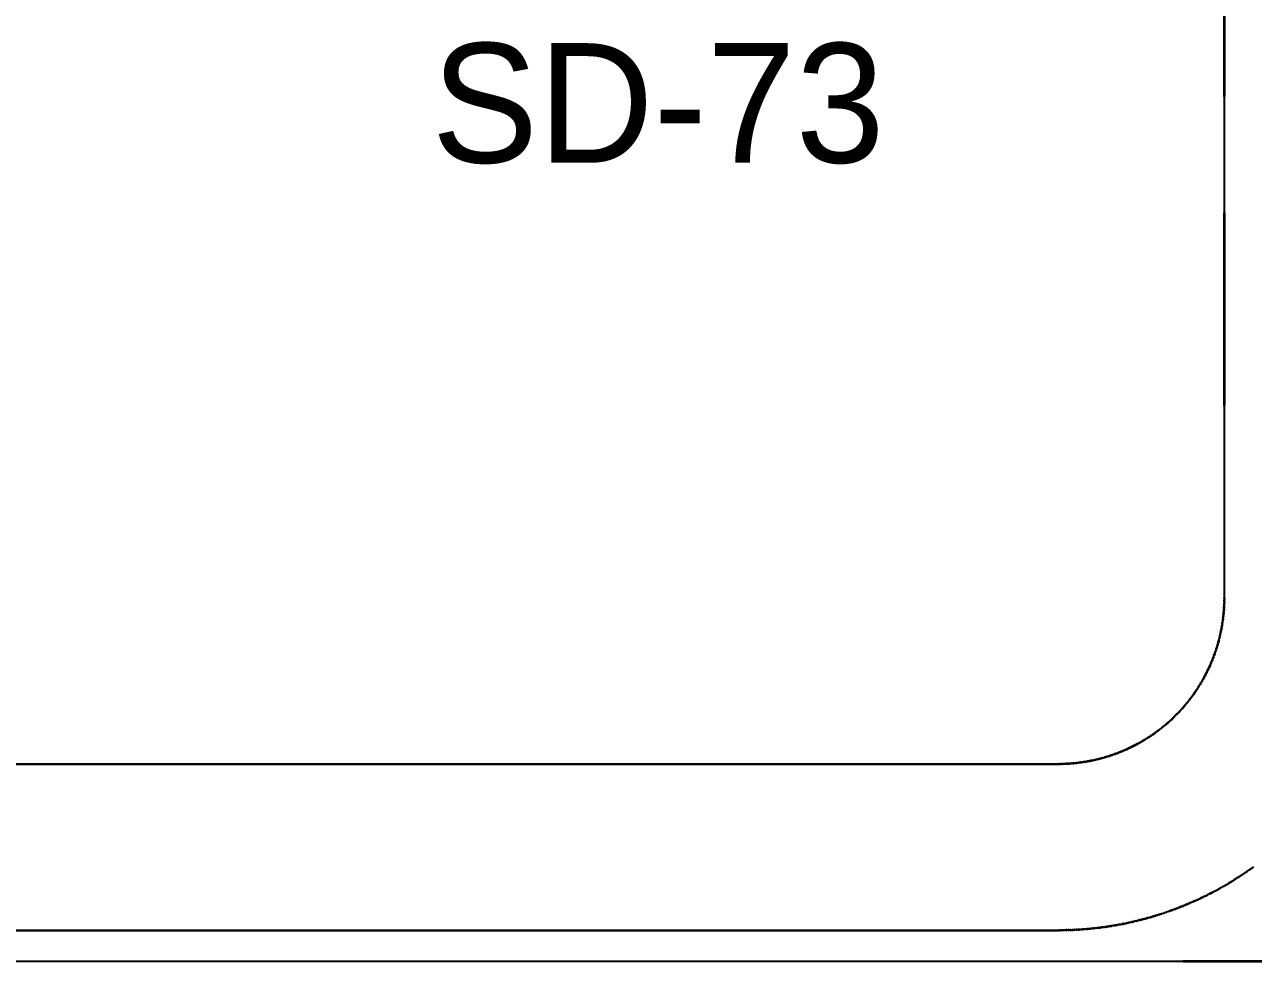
# Model space of a CAD drawing. Header units: metres. Extents: x 0.1 to 41.9, y 0.9 to 39.
# Drawn here: x 28.79 to 32.491, y 22.504 to 25.326 of the extents above; entities that cross this region are included whole.
import ezdxf

# ---------------------------------------------------------------- set-up
doc = ezdxf.new("R2010")
doc.units = ezdxf.units.M
doc.layers.add('BSA_BRANCH_LABEL', color=3, linetype='Continuous')
doc.layers.add('BSA_MATERIAL_SECTION', color=7, linetype='Continuous')

msp = doc.modelspace()

# ---------------------------------------------------------------- linework, layer by layer
at = {"layer": 'BSA_MATERIAL_SECTION'}
for p, q in [((32.4025, 25.1089), (32.4025, 25.4589)), ((32.4033, 25.4589), (32.4033, 25.1089)), ((32.4025, 25.1089), (32.4025, 24.7589)), ((32.4033, 24.7589), (32.4033, 25.1089)), ((32.4025, 24.7589), (32.4029, 24.7589)), ((32.4025, 24.1786), (32.4025, 24.7589)), ((32.4029, 24.7589), (32.4025, 24.7589)), ((32.4033, 24.7589), (32.4029, 24.7589)), ((32.4029, 24.7589), (32.4033, 24.7589)), ((32.4033, 24.7589), (32.4033, 24.1786)), ((32.4025, 24.1786), (32.4025, 23.5983)), ((32.4033, 23.5983), (32.4033, 24.1786)), ((32.4019, 23.5738), (32.4018, 23.5716)), ((32.4019, 23.5738), (32.402, 23.5761)), ((32.4021, 23.5783), (32.402, 23.5761)), ((32.4021, 23.5783), (32.4022, 23.5805)), ((32.4022, 23.5805), (32.4023, 23.5827)), ((32.4024, 23.5872), (32.4023, 23.585)), ((32.4023, 23.585), (32.4023, 23.5827)), ((32.4024, 23.5894), (32.4025, 23.5916)), ((32.4024, 23.5872), (32.4024, 23.5894)), ((32.4025, 23.5961), (32.4025, 23.5983)), ((32.4025, 23.5983), (32.4029, 23.5983)), ((32.4025, 23.5983), (32.4029, 23.5983)), ((32.4025, 23.5961), (32.4025, 23.5939)), ((32.4025, 23.5939), (32.4025, 23.5916)), ((32.4026, 23.5716), (32.4027, 23.5738)), ((32.4028, 23.576), (32.4027, 23.5738)), ((32.4029, 23.5782), (32.4028, 23.576)), ((32.4033, 23.5983), (32.4029, 23.5983)), ((32.4033, 23.5983), (32.4029, 23.5983)), ((32.4029, 23.5782), (32.403, 23.5805)), ((32.403, 23.5805), (32.4031, 23.5827)), ((32.4032, 23.5872), (32.4031, 23.5849)), ((32.4031, 23.5849), (32.4031, 23.5827)), ((32.4032, 23.5894), (32.4033, 23.5916)), ((32.4032, 23.5872), (32.4032, 23.5894)), ((32.4033, 23.5983), (32.4033, 23.5961)), ((32.4033, 23.5939), (32.4033, 23.5961)), ((32.4033, 23.5939), (32.4033, 23.5916)), ((32.3989, 23.5383), (32.3986, 23.5361)), ((32.3989, 23.5383), (32.3991, 23.5405)), ((32.3994, 23.5427), (32.3991, 23.5405)), ((32.3994, 23.5427), (32.3996, 23.545)), ((32.3997, 23.5382), (32.3994, 23.536)), ((32.3999, 23.5472), (32.3996, 23.545)), ((32.3997, 23.5382), (32.3999, 23.5404)), ((32.3999, 23.5472), (32.4001, 23.5494)), ((32.3999, 23.5404), (32.4002, 23.5427)), ((32.4003, 23.5516), (32.4001, 23.5494)), ((32.4004, 23.5449), (32.4002, 23.5427)), ((32.4003, 23.5516), (32.4005, 23.5538)), ((32.4004, 23.5449), (32.4007, 23.5471)), ((32.4007, 23.556), (32.4005, 23.5538)), ((32.4007, 23.556), (32.4009, 23.5583)), ((32.4009, 23.5493), (32.4007, 23.5471)), ((32.4011, 23.5605), (32.4009, 23.5583)), ((32.4009, 23.5493), (32.4011, 23.5515)), ((32.4011, 23.5605), (32.4012, 23.5627)), ((32.4013, 23.5538), (32.4011, 23.5515)), ((32.4014, 23.5649), (32.4012, 23.5627)), ((32.4015, 23.556), (32.4013, 23.5538)), ((32.4014, 23.5649), (32.4015, 23.5672)), ((32.4017, 23.5694), (32.4015, 23.5672)), ((32.4015, 23.556), (32.4017, 23.5582)), ((32.4017, 23.5694), (32.4018, 23.5716)), ((32.4017, 23.5582), (32.4019, 23.5604)), ((32.402, 23.5627), (32.4019, 23.5604)), ((32.402, 23.5627), (32.4022, 23.5649)), ((32.4023, 23.5671), (32.4022, 23.5649)), ((32.4023, 23.5671), (32.4025, 23.5693)), ((32.4026, 23.5716), (32.4025, 23.5693)), ((32.3925, 23.4988), (32.3929, 23.5009)), ((32.3933, 23.5031), (32.3929, 23.5009)), ((32.3932, 23.4986), (32.3937, 23.5008)), ((32.3933, 23.5031), (32.3938, 23.5053)), ((32.3937, 23.5008), (32.3941, 23.503)), ((32.3942, 23.5075), (32.3938, 23.5053)), ((32.3945, 23.5052), (32.3941, 23.503)), ((32.3942, 23.5075), (32.3946, 23.5097)), ((32.395, 23.5074), (32.3945, 23.5052)), ((32.395, 23.5119), (32.3946, 23.5097)), ((32.395, 23.5119), (32.3953, 23.5141)), ((32.395, 23.5074), (32.3954, 23.5095)), ((32.3953, 23.5141), (32.3957, 23.5163)), ((32.3954, 23.5095), (32.3957, 23.5117)), ((32.3961, 23.5185), (32.3957, 23.5163)), ((32.3961, 23.5139), (32.3957, 23.5117)), ((32.3964, 23.5207), (32.3961, 23.5185)), ((32.3965, 23.5161), (32.3961, 23.5139)), ((32.3964, 23.5207), (32.3968, 23.5229)), ((32.3965, 23.5161), (32.3969, 23.5183)), ((32.3968, 23.5229), (32.3971, 23.5251)), ((32.3972, 23.5205), (32.3969, 23.5183)), ((32.3974, 23.5273), (32.3971, 23.5251)), ((32.3972, 23.5205), (32.3976, 23.5228)), ((32.3977, 23.5295), (32.3974, 23.5273)), ((32.3976, 23.5228), (32.3979, 23.525)), ((32.3977, 23.5295), (32.398, 23.5317)), ((32.3982, 23.5272), (32.3979, 23.525)), ((32.3983, 23.5339), (32.398, 23.5317)), ((32.3982, 23.5272), (32.3985, 23.5294)), ((32.3983, 23.5339), (32.3986, 23.5361)), ((32.3988, 23.5316), (32.3985, 23.5294)), ((32.3988, 23.5316), (32.3991, 23.5338)), ((32.3994, 23.536), (32.3991, 23.5338)), ((32.3841, 23.4641), (32.3835, 23.462)), ((32.3841, 23.4641), (32.3847, 23.4663)), ((32.3843, 23.4617), (32.3849, 23.4639)), ((32.3847, 23.4663), (32.3853, 23.4684)), ((32.3855, 23.466), (32.3849, 23.4639)), ((32.3859, 23.4706), (32.3853, 23.4684)), ((32.3861, 23.4682), (32.3855, 23.466)), ((32.3864, 23.4727), (32.3859, 23.4706)), ((32.3861, 23.4682), (32.3866, 23.4704)), ((32.3864, 23.4727), (32.387, 23.4749)), ((32.3872, 23.4725), (32.3866, 23.4704)), ((32.387, 23.4749), (32.3875, 23.477)), ((32.3872, 23.4725), (32.3878, 23.4747)), ((32.3881, 23.4792), (32.3875, 23.477)), ((32.3878, 23.4747), (32.3883, 23.4768)), ((32.3886, 23.4814), (32.3881, 23.4792)), ((32.3889, 23.479), (32.3883, 23.4768)), ((32.3886, 23.4814), (32.3891, 23.4835)), ((32.3894, 23.4812), (32.3889, 23.479)), ((32.3896, 23.4857), (32.3891, 23.4835)), ((32.3894, 23.4812), (32.3899, 23.4833)), ((32.3896, 23.4857), (32.3901, 23.4879)), ((32.3899, 23.4833), (32.3904, 23.4855)), ((32.3906, 23.49), (32.3901, 23.4879)), ((32.3909, 23.4877), (32.3904, 23.4855)), ((32.3906, 23.49), (32.3911, 23.4922)), ((32.3914, 23.4899), (32.3909, 23.4877)), ((32.3916, 23.4944), (32.3911, 23.4922)), ((32.3914, 23.4899), (32.3919, 23.492)), ((32.3916, 23.4944), (32.392, 23.4966)), ((32.3919, 23.492), (32.3923, 23.4942)), ((32.3925, 23.4988), (32.392, 23.4966)), ((32.3928, 23.4964), (32.3923, 23.4942)), ((32.3932, 23.4986), (32.3928, 23.4964)), ((32.3718, 23.426), (32.371, 23.4239)), ((32.3718, 23.426), (32.3726, 23.4281)), ((32.3718, 23.4236), (32.3725, 23.4257)), ((32.3733, 23.4278), (32.3725, 23.4257)), ((32.3733, 23.4301), (32.3726, 23.4281)), ((32.3733, 23.4301), (32.3741, 23.4322)), ((32.3741, 23.4299), (32.3733, 23.4278)), ((32.3748, 23.4344), (32.3741, 23.4322)), ((32.3741, 23.4299), (32.3748, 23.432)), ((32.3748, 23.4344), (32.3755, 23.4365)), ((32.3756, 23.4341), (32.3748, 23.432)), ((32.3755, 23.4365), (32.3762, 23.4386)), ((32.3756, 23.4341), (32.3763, 23.4362)), ((32.377, 23.4407), (32.3762, 23.4386)), ((32.3763, 23.4362), (32.377, 23.4383)), ((32.3776, 23.4428), (32.377, 23.4407)), ((32.3777, 23.4404), (32.377, 23.4383)), ((32.3776, 23.4428), (32.3783, 23.4449)), ((32.3784, 23.4425), (32.3777, 23.4404)), ((32.3783, 23.4449), (32.379, 23.447)), ((32.3784, 23.4425), (32.3791, 23.4447)), ((32.3797, 23.4492), (32.379, 23.447)), ((32.3791, 23.4447), (32.3798, 23.4468)), ((32.3803, 23.4513), (32.3797, 23.4492)), ((32.3805, 23.4489), (32.3798, 23.4468)), ((32.3803, 23.4513), (32.381, 23.4534)), ((32.3811, 23.451), (32.3805, 23.4489)), ((32.3816, 23.4555), (32.381, 23.4534)), ((32.3811, 23.451), (32.3818, 23.4532)), ((32.3816, 23.4555), (32.3823, 23.4577)), ((32.3818, 23.4532), (32.3824, 23.4553)), ((32.3829, 23.4598), (32.3823, 23.4577)), ((32.383, 23.4575), (32.3824, 23.4553)), ((32.3829, 23.4598), (32.3835, 23.462)), ((32.3837, 23.4596), (32.383, 23.4575)), ((32.3837, 23.4596), (32.3843, 23.4617)), ((32.3565, 23.3889), (32.3555, 23.3869)), ((32.3565, 23.3889), (32.3574, 23.3909)), ((32.3581, 23.3906), (32.3572, 23.3886)), ((32.3583, 23.393), (32.3574, 23.3909)), ((32.3581, 23.3906), (32.359, 23.3926)), ((32.3583, 23.393), (32.3592, 23.395)), ((32.36, 23.3947), (32.359, 23.3926)), ((32.3601, 23.397), (32.3592, 23.395)), ((32.3609, 23.3967), (32.36, 23.3947)), ((32.3601, 23.397), (32.361, 23.3991)), ((32.3609, 23.3967), (32.3618, 23.3988)), ((32.3619, 23.4011), (32.361, 23.3991)), ((32.3618, 23.3988), (32.3626, 23.4008)), ((32.3619, 23.4011), (32.3628, 23.4032)), ((32.3635, 23.4029), (32.3626, 23.4008)), ((32.3636, 23.4052), (32.3628, 23.4032)), ((32.3644, 23.4049), (32.3635, 23.4029)), ((32.3636, 23.4052), (32.3645, 23.4073)), ((32.3644, 23.4049), (32.3652, 23.407)), ((32.3653, 23.4093), (32.3645, 23.4073)), ((32.3652, 23.407), (32.3661, 23.409)), ((32.3653, 23.4093), (32.3662, 23.4114)), ((32.3669, 23.4111), (32.3661, 23.409)), ((32.367, 23.4135), (32.3662, 23.4114)), ((32.3678, 23.4132), (32.3669, 23.4111)), ((32.367, 23.4135), (32.3678, 23.4155)), ((32.3686, 23.4176), (32.3678, 23.4155)), ((32.3678, 23.4132), (32.3686, 23.4153)), ((32.3686, 23.4176), (32.3695, 23.4197)), ((32.3686, 23.4153), (32.3694, 23.4173)), ((32.3702, 23.4194), (32.3694, 23.4173)), ((32.3702, 23.4218), (32.3695, 23.4197)), ((32.3702, 23.4218), (32.371, 23.4239)), ((32.371, 23.4215), (32.3702, 23.4194)), ((32.371, 23.4215), (32.3718, 23.4236)), ((32.3382, 23.3532), (32.3371, 23.3513)), ((32.3378, 23.3509), (32.3389, 23.3528)), ((32.3382, 23.3532), (32.3393, 23.3552)), ((32.34, 23.3548), (32.3389, 23.3528)), ((32.3393, 23.3552), (32.3404, 23.3571)), ((32.3411, 23.3567), (32.34, 23.3548)), ((32.3414, 23.3591), (32.3404, 23.3571)), ((32.3411, 23.3567), (32.3421, 23.3587)), ((32.3425, 23.361), (32.3414, 23.3591)), ((32.3432, 23.3607), (32.3421, 23.3587)), ((32.3425, 23.361), (32.3436, 23.363)), ((32.3432, 23.3607), (32.3443, 23.3626)), ((32.3436, 23.363), (32.3446, 23.365)), ((32.3443, 23.3626), (32.3453, 23.3646)), ((32.3456, 23.3669), (32.3446, 23.365)), ((32.3463, 23.3666), (32.3453, 23.3646)), ((32.3467, 23.3689), (32.3456, 23.3669)), ((32.3474, 23.3686), (32.3463, 23.3666)), ((32.3467, 23.3689), (32.3477, 23.3709)), ((32.3474, 23.3686), (32.3484, 23.3705)), ((32.3477, 23.3709), (32.3487, 23.3729)), ((32.3484, 23.3705), (32.3494, 23.3725)), ((32.3497, 23.3749), (32.3487, 23.3729)), ((32.3504, 23.3745), (32.3494, 23.3725)), ((32.3507, 23.3769), (32.3497, 23.3749)), ((32.3514, 23.3765), (32.3504, 23.3745)), ((32.3507, 23.3769), (32.3517, 23.3789)), ((32.3514, 23.3765), (32.3524, 23.3785)), ((32.3526, 23.3809), (32.3517, 23.3789)), ((32.3524, 23.3785), (32.3534, 23.3805)), ((32.3526, 23.3809), (32.3536, 23.3829)), ((32.3543, 23.3825), (32.3534, 23.3805)), ((32.3546, 23.3849), (32.3536, 23.3829)), ((32.3553, 23.3845), (32.3543, 23.3825)), ((32.3546, 23.3849), (32.3555, 23.3869)), ((32.3553, 23.3845), (32.3562, 23.3866)), ((32.3562, 23.3866), (32.3572, 23.3886)), ((32.3146, 23.3155), (32.3134, 23.3136)), ((32.3153, 23.315), (32.314, 23.3132)), ((32.3146, 23.3155), (32.3159, 23.3173)), ((32.3153, 23.315), (32.3165, 23.3168)), ((32.3171, 23.3191), (32.3159, 23.3173)), ((32.3165, 23.3168), (32.3178, 23.3187)), ((32.3171, 23.3191), (32.3184, 23.321)), ((32.319, 23.3205), (32.3178, 23.3187)), ((32.3184, 23.321), (32.3196, 23.3228)), ((32.319, 23.3205), (32.3203, 23.3224)), ((32.3208, 23.3247), (32.3196, 23.3228)), ((32.3215, 23.3243), (32.3203, 23.3224)), ((32.322, 23.3266), (32.3208, 23.3247)), ((32.3227, 23.3261), (32.3215, 23.3243)), ((32.322, 23.3266), (32.3233, 23.3284)), ((32.3227, 23.3261), (32.3239, 23.328)), ((32.3245, 23.3303), (32.3233, 23.3284)), ((32.3239, 23.328), (32.3251, 23.3299)), ((32.3245, 23.3303), (32.3256, 23.3322)), ((32.3263, 23.3318), (32.3251, 23.3299)), ((32.3268, 23.3341), (32.3256, 23.3322)), ((32.3263, 23.3318), (32.3275, 23.3337)), ((32.3268, 23.3341), (32.328, 23.336)), ((32.3287, 23.3356), (32.3275, 23.3337)), ((32.328, 23.336), (32.3292, 23.3379)), ((32.3287, 23.3356), (32.3298, 23.3375)), ((32.3303, 23.3398), (32.3292, 23.3379)), ((32.331, 23.3394), (32.3298, 23.3375)), ((32.3315, 23.3417), (32.3303, 23.3398)), ((32.3322, 23.3413), (32.331, 23.3394)), ((32.3315, 23.3417), (32.3326, 23.3436)), ((32.3322, 23.3413), (32.3333, 23.3432)), ((32.3337, 23.3455), (32.3326, 23.3436)), ((32.3333, 23.3432), (32.3344, 23.3451)), ((32.3337, 23.3455), (32.3349, 23.3474)), ((32.3356, 23.347), (32.3344, 23.3451)), ((32.336, 23.3494), (32.3349, 23.3474)), ((32.3367, 23.349), (32.3356, 23.347)), ((32.336, 23.3494), (32.3371, 23.3513)), ((32.3367, 23.349), (32.3378, 23.3509)), ((32.2849, 23.2765), (32.2863, 23.2782)), ((32.287, 23.2777), (32.2855, 23.276)), ((32.2878, 23.2799), (32.2863, 23.2782)), ((32.287, 23.2777), (32.2884, 23.2794)), ((32.2878, 23.2799), (32.2892, 23.2816)), ((32.2898, 23.2811), (32.2884, 23.2794)), ((32.2906, 23.2834), (32.2892, 23.2816)), ((32.2898, 23.2811), (32.2912, 23.2829)), ((32.2906, 23.2834), (32.292, 23.2851)), ((32.2926, 23.2846), (32.2912, 23.2829)), ((32.2934, 23.2868), (32.292, 23.2851)), ((32.294, 23.2863), (32.2926, 23.2846)), ((32.2934, 23.2868), (32.2948, 23.2886)), ((32.294, 23.2863), (32.2954, 23.2881)), ((32.2948, 23.2886), (32.2962, 23.2903)), ((32.2954, 23.2881), (32.2968, 23.2898)), ((32.2975, 23.2921), (32.2962, 23.2903)), ((32.2982, 23.2916), (32.2968, 23.2898)), ((32.2989, 23.2938), (32.2975, 23.2921)), ((32.2995, 23.2934), (32.2982, 23.2916)), ((32.2989, 23.2938), (32.3002, 23.2956)), ((32.2995, 23.2934), (32.3009, 23.2951)), ((32.3002, 23.2956), (32.3016, 23.2974)), ((32.3009, 23.2951), (32.3022, 23.2969)), ((32.3029, 23.2992), (32.3016, 23.2974)), ((32.3036, 23.2987), (32.3022, 23.2969)), ((32.3043, 23.301), (32.3029, 23.2992)), ((32.3036, 23.2987), (32.3049, 23.3005)), ((32.3043, 23.301), (32.3056, 23.3027)), ((32.3062, 23.3023), (32.3049, 23.3005)), ((32.3069, 23.3045), (32.3056, 23.3027)), ((32.3062, 23.3023), (32.3075, 23.3041)), ((32.3069, 23.3045), (32.3082, 23.3063)), ((32.3089, 23.3059), (32.3075, 23.3041)), ((32.3095, 23.3082), (32.3082, 23.3063)), ((32.3102, 23.3077), (32.3089, 23.3059)), ((32.3095, 23.3082), (32.3108, 23.31)), ((32.3102, 23.3077), (32.3114, 23.3095)), ((32.3121, 23.3118), (32.3108, 23.31)), ((32.3114, 23.3095), (32.3127, 23.3113)), ((32.3121, 23.3118), (32.3134, 23.3136)), ((32.314, 23.3132), (32.3127, 23.3113)), ((32.2515, 23.2406), (32.2499, 23.2391)), ((32.2515, 23.2406), (32.2531, 23.2422)), ((32.2537, 23.2416), (32.2521, 23.2401)), ((32.2547, 23.2438), (32.2531, 23.2422)), ((32.2537, 23.2416), (32.2553, 23.2432)), ((32.2547, 23.2438), (32.2563, 23.2453)), ((32.2569, 23.2448), (32.2553, 23.2432)), ((32.2579, 23.2469), (32.2563, 23.2453)), ((32.2569, 23.2448), (32.2584, 23.2464)), ((32.2579, 23.2469), (32.2594, 23.2485)), ((32.26, 23.2479), (32.2584, 23.2464)), ((32.261, 23.2501), (32.2594, 23.2485)), ((32.26, 23.2479), (32.2616, 23.2495)), ((32.261, 23.2501), (32.2625, 23.2517)), ((32.2631, 23.2511), (32.2616, 23.2495)), ((32.2641, 23.2533), (32.2625, 23.2517)), ((32.2631, 23.2511), (32.2647, 23.2527)), ((32.2641, 23.2533), (32.2656, 23.2549)), ((32.2662, 23.2544), (32.2647, 23.2527)), ((32.2671, 23.2565), (32.2656, 23.2549)), ((32.2662, 23.2544), (32.2677, 23.256)), ((32.2671, 23.2565), (32.2687, 23.2582)), ((32.2692, 23.2576), (32.2677, 23.256)), ((32.2687, 23.2582), (32.2702, 23.2598)), ((32.2692, 23.2576), (32.2708, 23.2593)), ((32.2717, 23.2614), (32.2702, 23.2598)), ((32.2723, 23.2609), (32.2708, 23.2593)), ((32.2732, 23.2631), (32.2717, 23.2614)), ((32.2723, 23.2609), (32.2738, 23.2625)), ((32.2732, 23.2631), (32.2747, 23.2647)), ((32.2753, 23.2642), (32.2738, 23.2625)), ((32.2762, 23.2664), (32.2747, 23.2647)), ((32.2753, 23.2642), (32.2768, 23.2659)), ((32.2762, 23.2664), (32.2776, 23.2681)), ((32.2782, 23.2675), (32.2768, 23.2659)), ((32.2791, 23.2697), (32.2776, 23.2681)), ((32.2782, 23.2675), (32.2797, 23.2692)), ((32.2791, 23.2697), (32.2806, 23.2714)), ((32.2812, 23.2709), (32.2797, 23.2692)), ((32.282, 23.2731), (32.2806, 23.2714)), ((32.2812, 23.2709), (32.2826, 23.2726)), ((32.282, 23.2731), (32.2835, 23.2748)), ((32.2841, 23.2743), (32.2826, 23.2726)), ((32.2849, 23.2765), (32.2835, 23.2748)), ((32.2841, 23.2743), (32.2855, 23.276)), ((32.2095, 23.2041), (32.2078, 23.2027)), ((32.2095, 23.2041), (32.2113, 23.2055)), ((32.2118, 23.2048), (32.21, 23.2035)), ((32.2131, 23.2068), (32.2113, 23.2055)), ((32.2118, 23.2048), (32.2135, 23.2062)), ((32.2131, 23.2068), (32.2148, 23.2082)), ((32.2153, 23.2076), (32.2135, 23.2062)), ((32.2165, 23.2096), (32.2148, 23.2082)), ((32.2153, 23.2076), (32.217, 23.209)), ((32.2183, 23.211), (32.2165, 23.2096)), ((32.217, 23.209), (32.2188, 23.2104)), ((32.2183, 23.211), (32.22, 23.2124)), ((32.2205, 23.2118), (32.2188, 23.2104)), ((32.22, 23.2124), (32.2217, 23.2139)), ((32.2205, 23.2118), (32.2222, 23.2132)), ((32.2234, 23.2153), (32.2217, 23.2139)), ((32.2239, 23.2147), (32.2222, 23.2132)), ((32.2251, 23.2167), (32.2234, 23.2153)), ((32.2256, 23.2161), (32.2239, 23.2147)), ((32.2251, 23.2167), (32.2268, 23.2181)), ((32.2256, 23.2161), (32.2273, 23.2175)), ((32.2285, 23.2196), (32.2268, 23.2181)), ((32.2273, 23.2175), (32.229, 23.219)), ((32.2285, 23.2196), (32.2302, 23.2211)), ((32.2307, 23.2204), (32.229, 23.219)), ((32.2319, 23.2225), (32.2302, 23.2211)), ((32.2307, 23.2204), (32.2324, 23.2219)), ((32.2319, 23.2225), (32.2336, 23.224)), ((32.2341, 23.2234), (32.2324, 23.2219)), ((32.2352, 23.2255), (32.2336, 23.224)), ((32.2358, 23.2249), (32.2341, 23.2234)), ((32.2352, 23.2255), (32.2369, 23.2269)), ((32.2358, 23.2249), (32.2374, 23.2264)), ((32.2385, 23.2284), (32.2369, 23.2269)), ((32.2374, 23.2264), (32.2391, 23.2279)), ((32.2385, 23.2284), (32.2402, 23.2299)), ((32.2407, 23.2293), (32.2391, 23.2279)), ((32.2418, 23.2314), (32.2402, 23.2299)), ((32.2407, 23.2293), (32.2424, 23.2309)), ((32.2418, 23.2314), (32.2435, 23.233)), ((32.244, 23.2324), (32.2424, 23.2309)), ((32.2451, 23.2345), (32.2435, 23.233)), ((32.244, 23.2324), (32.2456, 23.2339)), ((32.2451, 23.2345), (32.2467, 23.236)), ((32.2473, 23.2354), (32.2456, 23.2339)), ((32.2483, 23.2376), (32.2467, 23.236)), ((32.2473, 23.2354), (32.2489, 23.237)), ((32.2483, 23.2376), (32.2499, 23.2391)), ((32.2505, 23.2385), (32.2489, 23.237)), ((32.2505, 23.2385), (32.2521, 23.2401)), ((32.1542, 23.1667), (32.1523, 23.1656)), ((32.1542, 23.1667), (32.1561, 23.1679)), ((32.1546, 23.1661), (32.1565, 23.1672)), ((32.158, 23.169), (32.1561, 23.1679)), ((32.1584, 23.1683), (32.1565, 23.1672)), ((32.1599, 23.1701), (32.158, 23.169)), ((32.1584, 23.1683), (32.1603, 23.1695)), ((32.1599, 23.1701), (32.1618, 23.1713)), ((32.1623, 23.1706), (32.1603, 23.1695)), ((32.1637, 23.1725), (32.1618, 23.1713)), ((32.1642, 23.1718), (32.1623, 23.1706)), ((32.1637, 23.1725), (32.1656, 23.1736)), ((32.1642, 23.1718), (32.1661, 23.1729)), ((32.1675, 23.1748), (32.1656, 23.1736)), ((32.1661, 23.1729), (32.168, 23.1741)), ((32.1675, 23.1748), (32.1694, 23.176)), ((32.1699, 23.1753), (32.168, 23.1741)), ((32.1694, 23.176), (32.1713, 23.1772)), ((32.1717, 23.1765), (32.1699, 23.1753)), ((32.1732, 23.1784), (32.1713, 23.1772)), ((32.1717, 23.1765), (32.1736, 23.1777)), ((32.1751, 23.1796), (32.1732, 23.1784)), ((32.1755, 23.1789), (32.1736, 23.1777)), ((32.1751, 23.1796), (32.1769, 23.1808)), ((32.1755, 23.1789), (32.1774, 23.1801)), ((32.1788, 23.182), (32.1769, 23.1808)), ((32.1792, 23.1814), (32.1774, 23.1801)), ((32.1788, 23.182), (32.1806, 23.1833)), ((32.1792, 23.1814), (32.1811, 23.1826)), ((32.1825, 23.1845), (32.1806, 23.1833)), ((32.1811, 23.1826), (32.1829, 23.1838)), ((32.1825, 23.1845), (32.1843, 23.1857)), ((32.1848, 23.1851), (32.1829, 23.1838)), ((32.1843, 23.1857), (32.1862, 23.187)), ((32.1866, 23.1863), (32.1848, 23.1851)), ((32.188, 23.1883), (32.1862, 23.187)), ((32.1866, 23.1863), (32.1885, 23.1876)), ((32.1898, 23.1895), (32.188, 23.1883)), ((32.1885, 23.1876), (32.1903, 23.1889)), ((32.1898, 23.1895), (32.1917, 23.1908)), ((32.1921, 23.1902), (32.1903, 23.1889)), ((32.1917, 23.1908), (32.1935, 23.1921)), ((32.1939, 23.1915), (32.1921, 23.1902)), ((32.1953, 23.1934), (32.1935, 23.1921)), ((32.1939, 23.1915), (32.1957, 23.1928)), ((32.1971, 23.1947), (32.1953, 23.1934)), ((32.1957, 23.1928), (32.1976, 23.1941)), ((32.1971, 23.1947), (32.1989, 23.196)), ((32.1994, 23.1954), (32.1976, 23.1941)), ((32.1989, 23.196), (32.2007, 23.1974)), ((32.1994, 23.1954), (32.2011, 23.1967)), ((32.2025, 23.1987), (32.2007, 23.1974)), ((32.2029, 23.1981), (32.2011, 23.1967)), ((32.2042, 23.2), (32.2025, 23.1987)), ((32.2029, 23.1981), (32.2047, 23.1994)), ((32.2042, 23.2), (32.206, 23.2014)), ((32.2065, 23.2007), (32.2047, 23.1994)), ((32.206, 23.2014), (32.2078, 23.2027)), ((32.2083, 23.2021), (32.2065, 23.2007)), ((32.2083, 23.2021), (32.21, 23.2035)), ((32.0757, 23.1298), (32.0736, 23.1291)), ((32.0757, 23.1298), (32.0778, 23.1306)), ((32.078, 23.1298), (32.0759, 23.1291)), ((32.0798, 23.1314), (32.0778, 23.1306)), ((32.0801, 23.1306), (32.078, 23.1298)), ((32.0798, 23.1314), (32.0819, 23.1322)), ((32.0801, 23.1306), (32.0822, 23.1314)), ((32.084, 23.133), (32.0819, 23.1322)), ((32.0822, 23.1314), (32.0843, 23.1322)), ((32.084, 23.133), (32.0861, 23.1338)), ((32.0864, 23.133), (32.0843, 23.1322)), ((32.0881, 23.1346), (32.0861, 23.1338)), ((32.0864, 23.133), (32.0884, 23.1339)), ((32.0881, 23.1346), (32.0902, 23.1354)), ((32.0905, 23.1347), (32.0884, 23.1339)), ((32.0923, 23.1363), (32.0902, 23.1354)), ((32.0926, 23.1355), (32.0905, 23.1347)), ((32.0923, 23.1363), (32.0943, 23.1371)), ((32.0926, 23.1355), (32.0946, 23.1364)), ((32.0964, 23.138), (32.0943, 23.1371)), ((32.0967, 23.1372), (32.0946, 23.1364)), ((32.0964, 23.138), (32.0984, 23.1388)), ((32.0967, 23.1372), (32.0988, 23.1381)), ((32.1005, 23.1397), (32.0984, 23.1388)), ((32.0988, 23.1381), (32.1008, 23.139)), ((32.1005, 23.1397), (32.1025, 23.1406)), ((32.1029, 23.1399), (32.1008, 23.139)), ((32.1046, 23.1415), (32.1025, 23.1406)), ((32.1029, 23.1399), (32.1049, 23.1408)), ((32.1046, 23.1415), (32.1066, 23.1424)), ((32.1069, 23.1417), (32.1049, 23.1408)), ((32.1086, 23.1433), (32.1066, 23.1424)), ((32.109, 23.1426), (32.1069, 23.1417)), ((32.1086, 23.1433), (32.1107, 23.1442)), ((32.109, 23.1426), (32.111, 23.1435)), ((32.1127, 23.1452), (32.1107, 23.1442)), ((32.111, 23.1435), (32.113, 23.1444)), ((32.1127, 23.1452), (32.1147, 23.1461)), ((32.1151, 23.1454), (32.113, 23.1444)), ((32.1167, 23.1471), (32.1147, 23.1461)), ((32.1171, 23.1463), (32.1151, 23.1454)), ((32.1167, 23.1471), (32.1187, 23.148)), ((32.1171, 23.1463), (32.1191, 23.1473)), ((32.1208, 23.149), (32.1187, 23.148)), ((32.1191, 23.1473), (32.1211, 23.1483)), ((32.1208, 23.149), (32.1228, 23.1499)), ((32.1231, 23.1492), (32.1211, 23.1483)), ((32.1248, 23.1509), (32.1228, 23.1499)), ((32.1251, 23.1502), (32.1231, 23.1492)), ((32.1248, 23.1509), (32.1268, 23.1519)), ((32.1251, 23.1502), (32.1271, 23.1512)), ((32.1287, 23.1529), (32.1268, 23.1519)), ((32.1291, 23.1522), (32.1271, 23.1512)), ((32.1287, 23.1529), (32.1307, 23.1539)), ((32.1291, 23.1522), (32.1311, 23.1532)), ((32.1327, 23.155), (32.1307, 23.1539)), ((32.1311, 23.1532), (32.1331, 23.1543)), ((32.1327, 23.155), (32.1347, 23.156)), ((32.1351, 23.1553), (32.1331, 23.1543)), ((32.1367, 23.157), (32.1347, 23.156)), ((32.1351, 23.1553), (32.137, 23.1563)), ((32.1367, 23.157), (32.1386, 23.1581)), ((32.139, 23.1574), (32.137, 23.1563)), ((32.1406, 23.1591), (32.1386, 23.1581)), ((32.139, 23.1574), (32.141, 23.1584)), ((32.1406, 23.1591), (32.1425, 23.1602)), ((32.1429, 23.1595), (32.141, 23.1584)), ((32.1445, 23.1613), (32.1425, 23.1602)), ((32.1449, 23.1606), (32.1429, 23.1595)), ((32.1445, 23.1613), (32.1464, 23.1623)), ((32.1449, 23.1606), (32.1468, 23.1616)), ((32.1464, 23.1623), (32.1484, 23.1634)), ((32.1468, 23.1616), (32.1488, 23.1627)), ((32.1503, 23.1645), (32.1484, 23.1634)), ((32.1507, 23.1638), (32.1488, 23.1627)), ((32.1503, 23.1645), (32.1523, 23.1656)), ((32.1527, 23.1649), (32.1507, 23.1638)), ((32.1527, 23.1649), (32.1546, 23.1661)), ((26.8934, 23.0991), (31.9033, 23.0991)), ((26.8934, 23.0983), (31.9033, 23.0983)), ((31.9055, 23.0991), (31.9033, 23.0991)), ((31.9033, 23.0987), (31.9033, 23.0991)), ((31.9033, 23.0987), (31.9033, 23.0991)), ((31.9033, 23.0987), (31.9033, 23.0983)), ((31.9033, 23.0987), (31.9033, 23.0983)), ((31.9033, 23.0983), (31.9055, 23.0983)), ((31.9055, 23.0991), (31.9078, 23.0991)), ((31.9078, 23.0983), (31.9055, 23.0983)), ((31.91, 23.0992), (31.9078, 23.0991)), ((31.9078, 23.0983), (31.91, 23.0984)), ((31.91, 23.0992), (31.9122, 23.0992)), ((31.9122, 23.0984), (31.91, 23.0984)), ((31.9144, 23.0993), (31.9122, 23.0992)), ((31.9122, 23.0984), (31.9145, 23.0985)), ((31.9144, 23.0993), (31.9167, 23.0993)), ((31.9167, 23.0985), (31.9145, 23.0985)), ((31.9189, 23.0994), (31.9167, 23.0993)), ((31.9167, 23.0985), (31.9189, 23.0986)), ((31.9189, 23.0994), (31.9211, 23.0994)), ((31.9211, 23.0986), (31.9189, 23.0986)), ((31.9233, 23.0995), (31.9211, 23.0994)), ((31.9211, 23.0986), (31.9234, 23.0987)), ((31.9233, 23.0995), (31.9256, 23.0996)), ((31.9256, 23.0988), (31.9234, 23.0987)), ((31.9278, 23.0997), (31.9256, 23.0996)), ((31.9256, 23.0988), (31.9278, 23.0989)), ((31.9278, 23.0997), (31.93, 23.0998)), ((31.9301, 23.099), (31.9278, 23.0989)), ((31.9322, 23.1), (31.93, 23.0998)), ((31.9301, 23.099), (31.9323, 23.0992)), ((31.9322, 23.1), (31.9345, 23.1001)), ((31.9345, 23.0993), (31.9323, 23.0992)), ((31.9345, 23.1001), (31.9367, 23.1002)), ((31.9345, 23.0993), (31.9367, 23.0994)), ((31.9389, 23.1004), (31.9367, 23.1002)), ((31.939, 23.0996), (31.9367, 23.0994)), ((31.9411, 23.1006), (31.9389, 23.1004)), ((31.939, 23.0996), (31.9412, 23.0998)), ((31.9411, 23.1006), (31.9434, 23.1007)), ((31.9434, 23.0999), (31.9412, 23.0998)), ((31.9456, 23.1009), (31.9434, 23.1007)), ((31.9456, 23.1001), (31.9434, 23.0999)), ((31.9456, 23.1009), (31.9478, 23.1011)), ((31.9456, 23.1001), (31.9479, 23.1003)), ((31.95, 23.1013), (31.9478, 23.1011)), ((31.9479, 23.1003), (31.9501, 23.1005)), ((31.95, 23.1013), (31.9522, 23.1015)), ((31.9523, 23.1007), (31.9501, 23.1005)), ((31.9544, 23.1018), (31.9522, 23.1015)), ((31.9523, 23.1007), (31.9545, 23.101)), ((31.9544, 23.1018), (31.9567, 23.102)), ((31.9567, 23.1012), (31.9545, 23.101)), ((31.9589, 23.1022), (31.9567, 23.102)), ((31.9567, 23.1012), (31.959, 23.1014)), ((31.9589, 23.1022), (31.9611, 23.1025)), ((31.9612, 23.1017), (31.959, 23.1014)), ((31.9611, 23.1025), (31.9633, 23.1027)), ((31.9612, 23.1017), (31.9634, 23.102)), ((31.9655, 23.103), (31.9633, 23.1027)), ((31.9656, 23.1022), (31.9634, 23.102)), ((31.9677, 23.1033), (31.9655, 23.103)), ((31.9678, 23.1025), (31.9656, 23.1022)), ((31.9677, 23.1033), (31.9699, 23.1036)), ((31.9678, 23.1025), (31.97, 23.1028)), ((31.9721, 23.1039), (31.9699, 23.1036)), ((31.97, 23.1028), (31.9722, 23.1031)), ((31.9721, 23.1039), (31.9743, 23.1042)), ((31.9745, 23.1034), (31.9722, 23.1031)), ((31.9765, 23.1045), (31.9743, 23.1042)), ((31.9745, 23.1034), (31.9767, 23.1037)), ((31.9765, 23.1045), (31.9788, 23.1049)), ((31.9789, 23.1041), (31.9767, 23.1037)), ((31.981, 23.1052), (31.9788, 23.1049)), ((31.9811, 23.1044), (31.9789, 23.1041)), ((31.981, 23.1052), (31.9832, 23.1056)), ((31.9811, 23.1044), (31.9833, 23.1048)), ((31.9853, 23.1059), (31.9832, 23.1056)), ((31.9833, 23.1048), (31.9855, 23.1051)), ((31.9853, 23.1059), (31.9875, 23.1063)), ((31.9877, 23.1055), (31.9855, 23.1051)), ((31.9875, 23.1063), (31.9897, 23.1067)), ((31.9877, 23.1055), (31.9899, 23.1059)), ((31.9919, 23.1071), (31.9897, 23.1067)), ((31.9921, 23.1063), (31.9899, 23.1059)), ((31.9941, 23.1075), (31.9919, 23.1071)), ((31.9943, 23.1067), (31.9921, 23.1063)), ((31.9941, 23.1075), (31.9963, 23.1079)), ((31.9943, 23.1067), (31.9965, 23.1071)), ((31.9985, 23.1083), (31.9963, 23.1079)), ((31.9965, 23.1071), (31.9987, 23.1075)), ((31.9985, 23.1083), (32.0007, 23.1087)), ((32.0008, 23.1079), (31.9987, 23.1075)), ((32.0029, 23.1092), (32.0007, 23.1087)), ((32.0008, 23.1079), (32.003, 23.1084)), ((32.0029, 23.1092), (32.0051, 23.1096)), ((32.0052, 23.1088), (32.003, 23.1084)), ((32.0072, 23.1101), (32.0051, 23.1096)), ((32.0052, 23.1088), (32.0074, 23.1093)), ((32.0072, 23.1101), (32.0094, 23.1105)), ((32.0096, 23.1097), (32.0074, 23.1093)), ((32.0094, 23.1105), (32.0116, 23.111)), ((32.0096, 23.1097), (32.0118, 23.1102)), ((32.0138, 23.1115), (32.0116, 23.111)), ((32.0139, 23.1107), (32.0118, 23.1102)), ((32.0159, 23.112), (32.0138, 23.1115)), ((32.0139, 23.1107), (32.0161, 23.1112)), ((32.0159, 23.112), (32.0181, 23.1125)), ((32.0183, 23.1117), (32.0161, 23.1112)), ((32.0181, 23.1125), (32.0203, 23.113)), ((32.0205, 23.1122), (32.0183, 23.1117)), ((32.0224, 23.1135), (32.0203, 23.113)), ((32.0205, 23.1122), (32.0226, 23.1128)), ((32.0246, 23.1141), (32.0224, 23.1135)), ((32.0226, 23.1128), (32.0248, 23.1133)), ((32.0246, 23.1141), (32.0268, 23.1146)), ((32.027, 23.1139), (32.0248, 23.1133)), ((32.0289, 23.1152), (32.0268, 23.1146)), ((32.0291, 23.1144), (32.027, 23.1139)), ((32.0289, 23.1152), (32.0311, 23.1157)), ((32.0291, 23.1144), (32.0313, 23.115)), ((32.0332, 23.1163), (32.0311, 23.1157)), ((32.0313, 23.115), (32.0334, 23.1156)), ((32.0332, 23.1163), (32.0354, 23.1169)), ((32.0356, 23.1161), (32.0334, 23.1156)), ((32.0375, 23.1175), (32.0354, 23.1169)), ((32.0377, 23.1167), (32.0356, 23.1161)), ((32.0375, 23.1175), (32.0397, 23.1181)), ((32.0377, 23.1167), (32.0399, 23.1173)), ((32.0397, 23.1181), (32.0418, 23.1187)), ((32.042, 23.118), (32.0399, 23.1173)), ((32.0439, 23.1193), (32.0418, 23.1187)), ((32.042, 23.118), (32.0442, 23.1186)), ((32.0461, 23.12), (32.0439, 23.1193)), ((32.0463, 23.1192), (32.0442, 23.1186)), ((32.0461, 23.12), (32.0482, 23.1206)), ((32.0463, 23.1192), (32.0484, 23.1199)), ((32.0503, 23.1213), (32.0482, 23.1206)), ((32.0484, 23.1199), (32.0506, 23.1205)), ((32.0503, 23.1213), (32.0525, 23.1219)), ((32.0527, 23.1212), (32.0506, 23.1205)), ((32.0525, 23.1219), (32.0546, 23.1226)), ((32.0548, 23.1218), (32.0527, 23.1212)), ((32.0567, 23.1233), (32.0546, 23.1226)), ((32.0548, 23.1218), (32.057, 23.1225)), ((32.0567, 23.1233), (32.0588, 23.124)), ((32.057, 23.1225), (32.0591, 23.1232)), ((32.0609, 23.1247), (32.0588, 23.124)), ((32.0612, 23.1239), (32.0591, 23.1232)), ((32.0631, 23.1254), (32.0609, 23.1247)), ((32.0633, 23.1246), (32.0612, 23.1239)), ((32.0631, 23.1254), (32.0652, 23.1261)), ((32.0633, 23.1246), (32.0654, 23.1253)), ((32.0652, 23.1261), (32.0673, 23.1268)), ((32.0654, 23.1253), (32.0675, 23.1261)), ((32.0694, 23.1276), (32.0673, 23.1268)), ((32.0696, 23.1268), (32.0675, 23.1261)), ((32.0715, 23.1283), (32.0694, 23.1276)), ((32.0717, 23.1276), (32.0696, 23.1268)), ((32.0715, 23.1283), (32.0736, 23.1291)), ((32.0717, 23.1276), (32.0738, 23.1283)), ((32.0738, 23.1283), (32.0759, 23.1291)), ((32.449, 22.7603), (32.4464, 22.7586)), ((32.4468, 22.758), (32.4494, 22.7597)), ((32.449, 22.7603), (32.4516, 22.7621)), ((32.4521, 22.7614), (32.4494, 22.7597)), ((32.4516, 22.7621), (32.4543, 22.7638)), ((32.4547, 22.7631), (32.4521, 22.7614)), ((32.4569, 22.7655), (32.4543, 22.7638)), ((32.4547, 22.7631), (32.4573, 22.7649)), ((32.4595, 22.7673), (32.4569, 22.7655)), ((32.46, 22.7666), (32.4573, 22.7649)), ((32.4595, 22.7673), (32.4621, 22.769)), ((32.46, 22.7666), (32.4626, 22.7684)), ((32.4648, 22.7708), (32.4621, 22.769)), ((32.4652, 22.7702), (32.4626, 22.7684)), ((32.4648, 22.7708), (32.4674, 22.7726)), ((32.4652, 22.7702), (32.4678, 22.7719)), ((32.4674, 22.7726), (32.47, 22.7744)), ((32.4704, 22.7737), (32.4678, 22.7719)), ((32.4726, 22.7762), (32.47, 22.7744)), ((32.4704, 22.7737), (32.473, 22.7755)), ((32.4726, 22.7762), (32.4752, 22.778)), ((32.473, 22.7755), (32.4756, 22.7773)), ((32.4777, 22.7798), (32.4752, 22.778)), ((32.4782, 22.7791), (32.4756, 22.7773)), ((32.4777, 22.7798), (32.4803, 22.7816)), ((32.4782, 22.7791), (32.4808, 22.7809)), ((32.4829, 22.7834), (32.4803, 22.7816)), ((32.4834, 22.7828), (32.4808, 22.7809)), ((32.4829, 22.7834), (32.4855, 22.7853)), ((32.4834, 22.7828), (32.4859, 22.7846)), ((32.488, 22.7871), (32.4855, 22.7853)), ((32.4885, 22.7864), (32.4859, 22.7846)), ((32.4906, 22.7889), (32.488, 22.7871)), ((32.491, 22.7883), (32.4885, 22.7864)), ((32.3841, 22.7215), (32.3868, 22.723)), ((32.3868, 22.723), (32.3896, 22.7245)), ((32.39, 22.7238), (32.3872, 22.7223)), ((32.3923, 22.7261), (32.3896, 22.7245)), ((32.39, 22.7238), (32.3927, 22.7254)), ((32.3923, 22.7261), (32.3951, 22.7276)), ((32.3955, 22.7269), (32.3927, 22.7254)), ((32.3978, 22.7292), (32.3951, 22.7276)), ((32.3955, 22.7269), (32.3982, 22.7285)), ((32.3978, 22.7292), (32.4006, 22.7307)), ((32.401, 22.73), (32.3982, 22.7285)), ((32.4033, 22.7323), (32.4006, 22.7307)), ((32.401, 22.73), (32.4037, 22.7316)), ((32.4033, 22.7323), (32.406, 22.7339)), ((32.4064, 22.7332), (32.4037, 22.7316)), ((32.4088, 22.7355), (32.406, 22.7339)), ((32.4064, 22.7332), (32.4092, 22.7348)), ((32.4088, 22.7355), (32.4115, 22.7371)), ((32.4119, 22.7364), (32.4092, 22.7348)), ((32.4142, 22.7387), (32.4115, 22.7371)), ((32.4119, 22.7364), (32.4146, 22.738)), ((32.4142, 22.7387), (32.4169, 22.7403)), ((32.4173, 22.7396), (32.4146, 22.738)), ((32.4196, 22.7419), (32.4169, 22.7403)), ((32.4173, 22.7396), (32.42, 22.7412)), ((32.4196, 22.7419), (32.4223, 22.7436)), ((32.42, 22.7412), (32.4227, 22.7429)), ((32.425, 22.7452), (32.4223, 22.7436)), ((32.4254, 22.7445), (32.4227, 22.7429)), ((32.425, 22.7452), (32.4277, 22.7468)), ((32.4281, 22.7462), (32.4254, 22.7445)), ((32.4304, 22.7485), (32.4277, 22.7468)), ((32.4281, 22.7462), (32.4308, 22.7478)), ((32.4304, 22.7485), (32.433, 22.7502)), ((32.4335, 22.7495), (32.4308, 22.7478)), ((32.4357, 22.7518), (32.433, 22.7502)), ((32.4335, 22.7495), (32.4361, 22.7512)), ((32.4357, 22.7518), (32.4384, 22.7535)), ((32.4388, 22.7528), (32.4361, 22.7512)), ((32.441, 22.7552), (32.4384, 22.7535)), ((32.4388, 22.7528), (32.4415, 22.7545)), ((32.4437, 22.7569), (32.441, 22.7552)), ((32.4441, 22.7562), (32.4415, 22.7545)), ((32.4437, 22.7569), (32.4464, 22.7586)), ((32.4441, 22.7562), (32.4468, 22.758)), ((32.3135, 22.6863), (32.3106, 22.685)), ((32.3138, 22.6856), (32.3109, 22.6843)), ((32.3164, 22.6876), (32.3135, 22.6863)), ((32.3167, 22.6869), (32.3138, 22.6856)), ((32.3164, 22.6876), (32.3192, 22.6889)), ((32.3167, 22.6869), (32.3196, 22.6882)), ((32.3221, 22.6902), (32.3192, 22.6889)), ((32.3224, 22.6895), (32.3196, 22.6882)), ((32.3221, 22.6902), (32.325, 22.6916)), ((32.3224, 22.6895), (32.3253, 22.6908)), ((32.325, 22.6916), (32.3278, 22.6929)), ((32.3253, 22.6908), (32.3282, 22.6922)), ((32.3307, 22.6942), (32.3278, 22.6929)), ((32.331, 22.6935), (32.3282, 22.6922)), ((32.3335, 22.6956), (32.3307, 22.6942)), ((32.331, 22.6935), (32.3339, 22.6949)), ((32.3335, 22.6956), (32.3364, 22.697)), ((32.3367, 22.6962), (32.3339, 22.6949)), ((32.3364, 22.697), (32.3392, 22.6983)), ((32.3367, 22.6962), (32.3396, 22.6976)), ((32.342, 22.6997), (32.3392, 22.6983)), ((32.3424, 22.699), (32.3396, 22.6976)), ((32.3449, 22.7011), (32.342, 22.6997)), ((32.3452, 22.7004), (32.3424, 22.699)), ((32.3449, 22.7011), (32.3477, 22.7025)), ((32.3452, 22.7004), (32.3481, 22.7018)), ((32.3477, 22.7025), (32.3505, 22.7039)), ((32.3509, 22.7032), (32.3481, 22.7018)), ((32.3534, 22.7053), (32.3505, 22.7039)), ((32.3509, 22.7032), (32.3537, 22.7046)), ((32.3562, 22.7067), (32.3534, 22.7053)), ((32.3537, 22.7046), (32.3565, 22.706)), ((32.3562, 22.7067), (32.359, 22.7082)), ((32.3593, 22.7075), (32.3565, 22.706)), ((32.3618, 22.7096), (32.359, 22.7082)), ((32.3593, 22.7075), (32.3621, 22.7089)), ((32.3618, 22.7096), (32.3646, 22.7111)), ((32.365, 22.7104), (32.3621, 22.7089)), ((32.3646, 22.7111), (32.3674, 22.7125)), ((32.365, 22.7104), (32.3677, 22.7118)), ((32.3702, 22.714), (32.3674, 22.7125)), ((32.3705, 22.7133), (32.3677, 22.7118)), ((32.373, 22.7155), (32.3702, 22.714)), ((32.3733, 22.7148), (32.3705, 22.7133)), ((32.373, 22.7155), (32.3757, 22.717)), ((32.3733, 22.7148), (32.3761, 22.7163)), ((32.3785, 22.7185), (32.3757, 22.717)), ((32.3761, 22.7163), (32.3789, 22.7178)), ((32.3785, 22.7185), (32.3813, 22.72)), ((32.3817, 22.7193), (32.3789, 22.7178)), ((32.3841, 22.7215), (32.3813, 22.72)), ((32.3817, 22.7193), (32.3844, 22.7208)), ((32.3872, 22.7223), (32.3844, 22.7208)), ((32.2165, 22.6486), (32.2135, 22.6477)), ((32.2165, 22.6486), (32.2195, 22.6496)), ((32.2168, 22.6479), (32.2198, 22.6489)), ((32.2195, 22.6496), (32.2225, 22.6506)), ((32.2198, 22.6489), (32.2228, 22.6499)), ((32.2255, 22.6516), (32.2225, 22.6506)), ((32.2257, 22.6509), (32.2228, 22.6499)), ((32.2255, 22.6516), (32.2285, 22.6527)), ((32.2257, 22.6509), (32.2287, 22.6519)), ((32.2315, 22.6537), (32.2285, 22.6527)), ((32.2317, 22.6529), (32.2287, 22.6519)), ((32.2344, 22.6547), (32.2315, 22.6537)), ((32.2347, 22.654), (32.2317, 22.6529)), ((32.2344, 22.6547), (32.2374, 22.6558)), ((32.2347, 22.654), (32.2377, 22.655)), ((32.2374, 22.6558), (32.2404, 22.6568)), ((32.2406, 22.6561), (32.2377, 22.655)), ((32.2433, 22.6579), (32.2404, 22.6568)), ((32.2406, 22.6561), (32.2436, 22.6572)), ((32.2463, 22.659), (32.2433, 22.6579)), ((32.2436, 22.6572), (32.2466, 22.6582)), ((32.2463, 22.659), (32.2493, 22.6601)), ((32.2495, 22.6593), (32.2466, 22.6582)), ((32.2493, 22.6601), (32.2522, 22.6612)), ((32.2525, 22.6604), (32.2495, 22.6593)), ((32.2552, 22.6623), (32.2522, 22.6612)), ((32.2525, 22.6604), (32.2555, 22.6615)), ((32.2552, 22.6623), (32.2581, 22.6634)), ((32.2555, 22.6615), (32.2584, 22.6626)), ((32.2611, 22.6645), (32.2581, 22.6634)), ((32.2614, 22.6638), (32.2584, 22.6626)), ((32.2611, 22.6645), (32.264, 22.6657)), ((32.2643, 22.6649), (32.2614, 22.6638)), ((32.267, 22.6668), (32.264, 22.6657)), ((32.2643, 22.6649), (32.2673, 22.666)), ((32.267, 22.6668), (32.2699, 22.6679)), ((32.2673, 22.666), (32.2702, 22.6672)), ((32.2728, 22.6691), (32.2699, 22.6679)), ((32.2731, 22.6684), (32.2702, 22.6672)), ((32.2758, 22.6703), (32.2728, 22.6691)), ((32.2761, 22.6695), (32.2731, 22.6684)), ((32.2758, 22.6703), (32.2787, 22.6715)), ((32.2761, 22.6695), (32.279, 22.6707)), ((32.2816, 22.6726), (32.2787, 22.6715)), ((32.279, 22.6707), (32.2819, 22.6719)), ((32.2816, 22.6726), (32.2845, 22.6738)), ((32.2848, 22.6731), (32.2819, 22.6719)), ((32.2845, 22.6738), (32.2874, 22.6751)), ((32.2848, 22.6731), (32.2877, 22.6743)), ((32.2904, 22.6763), (32.2874, 22.6751)), ((32.2907, 22.6755), (32.2877, 22.6743)), ((32.2904, 22.6763), (32.2933, 22.6775)), ((32.2936, 22.6768), (32.2907, 22.6755)), ((32.2962, 22.6787), (32.2933, 22.6775)), ((32.2936, 22.6768), (32.2965, 22.678)), ((32.2962, 22.6787), (32.2991, 22.68)), ((32.2965, 22.678), (32.2994, 22.6792)), ((32.302, 22.6812), (32.2991, 22.68)), ((32.3023, 22.6805), (32.2994, 22.6792)), ((32.302, 22.6812), (32.3048, 22.6825)), ((32.3052, 22.6818), (32.3023, 22.6805)), ((32.3077, 22.6838), (32.3048, 22.6825)), ((32.3052, 22.6818), (32.3081, 22.683)), ((32.3077, 22.6838), (32.3106, 22.685)), ((32.3081, 22.683), (32.3109, 22.6843)), ((32.0666, 22.6117), (32.0635, 22.6112)), ((32.0666, 22.6117), (32.0697, 22.6123)), ((32.0728, 22.6128), (32.0697, 22.6123)), ((32.0698, 22.6115), (32.0729, 22.612)), ((32.0759, 22.6133), (32.0728, 22.6128)), ((32.0761, 22.6125), (32.0729, 22.612)), ((32.0759, 22.6133), (32.079, 22.6139)), ((32.0761, 22.6125), (32.0792, 22.6131)), ((32.079, 22.6139), (32.0821, 22.6144)), ((32.0792, 22.6131), (32.0823, 22.6137)), ((32.0852, 22.615), (32.0821, 22.6144)), ((32.0854, 22.6142), (32.0823, 22.6137)), ((32.0883, 22.6156), (32.0852, 22.615)), ((32.0885, 22.6148), (32.0854, 22.6142)), ((32.0883, 22.6156), (32.0914, 22.6162)), ((32.0885, 22.6148), (32.0916, 22.6154)), ((32.0914, 22.6162), (32.0945, 22.6168)), ((32.0947, 22.616), (32.0916, 22.6154)), ((32.0976, 22.6174), (32.0945, 22.6168)), ((32.0947, 22.616), (32.0978, 22.6166)), ((32.1007, 22.618), (32.0976, 22.6174)), ((32.0978, 22.6166), (32.1009, 22.6172)), ((32.1007, 22.618), (32.1038, 22.6186)), ((32.104, 22.6178), (32.1009, 22.6172)), ((32.1038, 22.6186), (32.1069, 22.6193)), ((32.104, 22.6178), (32.1071, 22.6185)), ((32.11, 22.6199), (32.1069, 22.6193)), ((32.1101, 22.6191), (32.1071, 22.6185)), ((32.11, 22.6199), (32.1131, 22.6206)), ((32.1101, 22.6191), (32.1132, 22.6198)), ((32.1161, 22.6212), (32.1131, 22.6206)), ((32.1163, 22.6205), (32.1132, 22.6198)), ((32.1192, 22.6219), (32.1161, 22.6212)), ((32.1194, 22.6211), (32.1163, 22.6205)), ((32.1192, 22.6219), (32.1223, 22.6226)), ((32.1194, 22.6211), (32.1225, 22.6218)), ((32.1223, 22.6226), (32.1254, 22.6233)), ((32.1256, 22.6225), (32.1225, 22.6218)), ((32.1285, 22.624), (32.1254, 22.6233)), ((32.1256, 22.6225), (32.1286, 22.6232)), ((32.1285, 22.624), (32.1315, 22.6247)), ((32.1286, 22.6232), (32.1317, 22.6239)), ((32.1346, 22.6254), (32.1315, 22.6247)), ((32.1348, 22.6247), (32.1317, 22.6239)), ((32.1377, 22.6262), (32.1346, 22.6254)), ((32.1379, 22.6254), (32.1348, 22.6247)), ((32.1377, 22.6262), (32.1407, 22.6269)), ((32.1379, 22.6254), (32.1409, 22.6261)), ((32.1407, 22.6269), (32.1438, 22.6277)), ((32.1409, 22.6261), (32.144, 22.6269)), ((32.1469, 22.6284), (32.1438, 22.6277)), ((32.147, 22.6277), (32.144, 22.6269)), ((32.1469, 22.6284), (32.1499, 22.6292)), ((32.1501, 22.6284), (32.147, 22.6277)), ((32.153, 22.63), (32.1499, 22.6292)), ((32.1501, 22.6284), (32.1532, 22.6292)), ((32.153, 22.63), (32.156, 22.6308)), ((32.1562, 22.63), (32.1532, 22.6292)), ((32.1591, 22.6316), (32.156, 22.6308)), ((32.1562, 22.63), (32.1593, 22.6308)), ((32.1591, 22.6316), (32.1621, 22.6324)), ((32.1623, 22.6316), (32.1593, 22.6308)), ((32.1652, 22.6332), (32.1621, 22.6324)), ((32.1623, 22.6316), (32.1654, 22.6324)), ((32.1652, 22.6332), (32.1682, 22.6341)), ((32.1684, 22.6333), (32.1654, 22.6324)), ((32.1712, 22.6349), (32.1682, 22.6341)), ((32.1684, 22.6333), (32.1715, 22.6341)), ((32.1743, 22.6357), (32.1712, 22.6349)), ((32.1745, 22.635), (32.1715, 22.6341)), ((32.1743, 22.6357), (32.1773, 22.6366)), ((32.1745, 22.635), (32.1775, 22.6358)), ((32.1773, 22.6366), (32.1804, 22.6375)), ((32.1806, 22.6367), (32.1775, 22.6358)), ((32.1834, 22.6383), (32.1804, 22.6375)), ((32.1806, 22.6367), (32.1836, 22.6376)), ((32.1834, 22.6383), (32.1864, 22.6392)), ((32.1866, 22.6385), (32.1836, 22.6376)), ((32.1894, 22.6401), (32.1864, 22.6392)), ((32.1866, 22.6385), (32.1897, 22.6394)), ((32.1925, 22.641), (32.1894, 22.6401)), ((32.1927, 22.6403), (32.1897, 22.6394)), ((32.1925, 22.641), (32.1955, 22.642)), ((32.1927, 22.6403), (32.1957, 22.6412)), ((32.1985, 22.6429), (32.1955, 22.642)), ((32.1987, 22.6421), (32.1957, 22.6412)), ((32.1985, 22.6429), (32.2015, 22.6438)), ((32.1987, 22.6421), (32.2017, 22.6431)), ((32.2015, 22.6438), (32.2045, 22.6448)), ((32.2047, 22.644), (32.2017, 22.6431)), ((32.2075, 22.6457), (32.2045, 22.6448)), ((32.2047, 22.644), (32.2078, 22.645)), ((32.2075, 22.6457), (32.2105, 22.6467)), ((32.2108, 22.6459), (32.2078, 22.645)), ((32.2135, 22.6477), (32.2105, 22.6467)), ((32.2108, 22.6459), (32.2138, 22.6469)), ((32.2168, 22.6479), (32.2138, 22.6469)), ((26.8934, 22.5983), (31.9033, 22.5983)), ((26.8934, 22.5975), (31.9033, 22.5975)), ((31.9033, 22.5983), (31.9065, 22.5983)), ((31.9033, 22.5979), (31.9033, 22.5983)), ((31.9033, 22.5979), (31.9033, 22.5983)), ((31.9033, 22.5979), (31.9033, 22.5975)), ((31.9033, 22.5979), (31.9033, 22.5975)), ((31.9065, 22.5975), (31.9033, 22.5975)), ((31.9096, 22.5983), (31.9065, 22.5983)), ((31.9065, 22.5975), (31.9096, 22.5975)), ((31.9096, 22.5983), (31.9128, 22.5984)), ((31.9128, 22.5976), (31.9096, 22.5975)), ((31.9159, 22.5984), (31.9128, 22.5984)), ((31.9128, 22.5976), (31.9159, 22.5976)), ((31.9159, 22.5984), (31.9191, 22.5985)), ((31.9191, 22.5977), (31.9159, 22.5976)), ((31.9222, 22.5985), (31.9191, 22.5985)), ((31.9191, 22.5977), (31.9222, 22.5977)), ((31.9222, 22.5985), (31.9254, 22.5986)), ((31.9254, 22.5978), (31.9222, 22.5977)), ((31.9285, 22.5986), (31.9254, 22.5986)), ((31.9254, 22.5978), (31.9286, 22.5978)), ((31.9285, 22.5986), (31.9317, 22.5987)), ((31.9317, 22.5979), (31.9286, 22.5978)), ((31.9348, 22.5988), (31.9317, 22.5987)), ((31.9317, 22.5979), (31.9349, 22.598)), ((31.9348, 22.5988), (31.938, 22.5989)), ((31.938, 22.5981), (31.9349, 22.598)), ((31.9411, 22.599), (31.938, 22.5989)), ((31.938, 22.5981), (31.9412, 22.5982)), ((31.9411, 22.599), (31.9443, 22.5992)), ((31.9443, 22.5984), (31.9412, 22.5982)), ((31.9474, 22.5993), (31.9443, 22.5992)), ((31.9443, 22.5984), (31.9475, 22.5985)), ((31.9474, 22.5993), (31.9506, 22.5994)), ((31.9506, 22.5986), (31.9475, 22.5985)), ((31.9537, 22.5996), (31.9506, 22.5994)), ((31.9506, 22.5986), (31.9538, 22.5988)), ((31.9537, 22.5996), (31.9569, 22.5998)), ((31.9569, 22.599), (31.9538, 22.5988)), ((31.96, 22.5999), (31.9569, 22.5998)), ((31.9569, 22.599), (31.9601, 22.5991)), ((31.96, 22.5999), (31.9632, 22.6001)), ((31.9632, 22.5993), (31.9601, 22.5991)), ((31.9663, 22.6003), (31.9632, 22.6001)), ((31.9632, 22.5993), (31.9664, 22.5995)), ((31.9695, 22.6005), (31.9663, 22.6003)), ((31.9695, 22.5997), (31.9664, 22.5995)), ((31.9695, 22.6005), (31.9726, 22.6007)), ((31.9695, 22.5997), (31.9727, 22.5999)), ((31.9726, 22.6007), (31.9758, 22.601)), ((31.9727, 22.5999), (31.9758, 22.6002)), ((31.9789, 22.6012), (31.9758, 22.601)), ((31.979, 22.6004), (31.9758, 22.6002)), ((31.9821, 22.6014), (31.9789, 22.6012)), ((31.9821, 22.6006), (31.979, 22.6004)), ((31.9821, 22.6014), (31.9852, 22.6017)), ((31.9821, 22.6006), (31.9853, 22.6009)), ((31.9852, 22.6017), (31.9884, 22.602)), ((31.9884, 22.6012), (31.9853, 22.6009)), ((31.9915, 22.6022), (31.9884, 22.602)), ((31.9884, 22.6012), (31.9916, 22.6014)), ((31.9915, 22.6022), (31.9946, 22.6025)), ((31.9947, 22.6017), (31.9916, 22.6014)), ((31.9978, 22.6028), (31.9946, 22.6025)), ((31.9947, 22.6017), (31.9979, 22.602)), ((31.9978, 22.6028), (32.0009, 22.6031)), ((31.9979, 22.602), (32.001, 22.6023)), ((32.0041, 22.6034), (32.0009, 22.6031)), ((32.0041, 22.6026), (32.001, 22.6023)), ((32.0041, 22.6034), (32.0072, 22.6037)), ((32.0073, 22.6029), (32.0041, 22.6026)), ((32.0103, 22.6041), (32.0072, 22.6037)), ((32.0073, 22.6029), (32.0104, 22.6033)), ((32.0103, 22.6041), (32.0135, 22.6044)), ((32.0104, 22.6033), (32.0136, 22.6036)), ((32.0166, 22.6048), (32.0135, 22.6044)), ((32.0167, 22.604), (32.0136, 22.6036)), ((32.0166, 22.6048), (32.0197, 22.6051)), ((32.0198, 22.6043), (32.0167, 22.604)), ((32.0229, 22.6055), (32.0197, 22.6051)), ((32.0198, 22.6043), (32.023, 22.6047)), ((32.0229, 22.6055), (32.026, 22.6059)), ((32.0261, 22.6051), (32.023, 22.6047)), ((32.0291, 22.6063), (32.026, 22.6059)), ((32.0261, 22.6051), (32.0292, 22.6055)), ((32.0291, 22.6063), (32.0323, 22.6067)), ((32.0292, 22.6055), (32.0324, 22.6059)), ((32.0354, 22.6071), (32.0323, 22.6067)), ((32.0355, 22.6063), (32.0324, 22.6059)), ((32.0385, 22.6075), (32.0354, 22.6071)), ((32.0386, 22.6067), (32.0355, 22.6063)), ((32.0385, 22.6075), (32.0416, 22.6079)), ((32.0386, 22.6067), (32.0418, 22.6071)), ((32.0416, 22.6079), (32.0448, 22.6084)), ((32.0449, 22.6076), (32.0418, 22.6071)), ((32.0479, 22.6088), (32.0448, 22.6084)), ((32.0449, 22.6076), (32.048, 22.608)), ((32.0479, 22.6088), (32.051, 22.6093)), ((32.0511, 22.6085), (32.048, 22.608)), ((32.0541, 22.6098), (32.051, 22.6093)), ((32.0511, 22.6085), (32.0542, 22.609)), ((32.0541, 22.6098), (32.0572, 22.6102)), ((32.0574, 22.6095), (32.0542, 22.609)), ((32.0604, 22.6107), (32.0572, 22.6102)), ((32.0574, 22.6095), (32.0605, 22.6099)), ((32.0604, 22.6107), (32.0635, 22.6112)), ((32.0605, 22.6099), (32.0636, 22.6104)), ((32.0667, 22.611), (32.0636, 22.6104)), ((32.0698, 22.6115), (32.0667, 22.611)), ((28.6962, 22.5047), (32.2783, 22.5047)), ((32.2783, 22.5039), (28.6962, 22.5039)), ((32.2783, 22.5047), (32.2783, 22.5043)), ((32.6533, 22.5047), (32.2783, 22.5047)), ((32.2783, 22.5043), (32.2783, 22.5047)), ((32.2783, 22.5039), (32.2783, 22.5043)), ((32.2783, 22.5043), (32.2783, 22.5039)), ((32.2783, 22.5039), (32.6533, 22.5039))]:
    msp.add_line(p, q, dxfattribs=at)

# ---------------------------------------------------------------- texts
at = {"layer": 'BSA_BRANCH_LABEL'}
msp.add_text('SD-73', height=0.36, dxfattribs=at).set_placement((30.0154, 24.9098))

doc.saveas('drawing.dxf')
